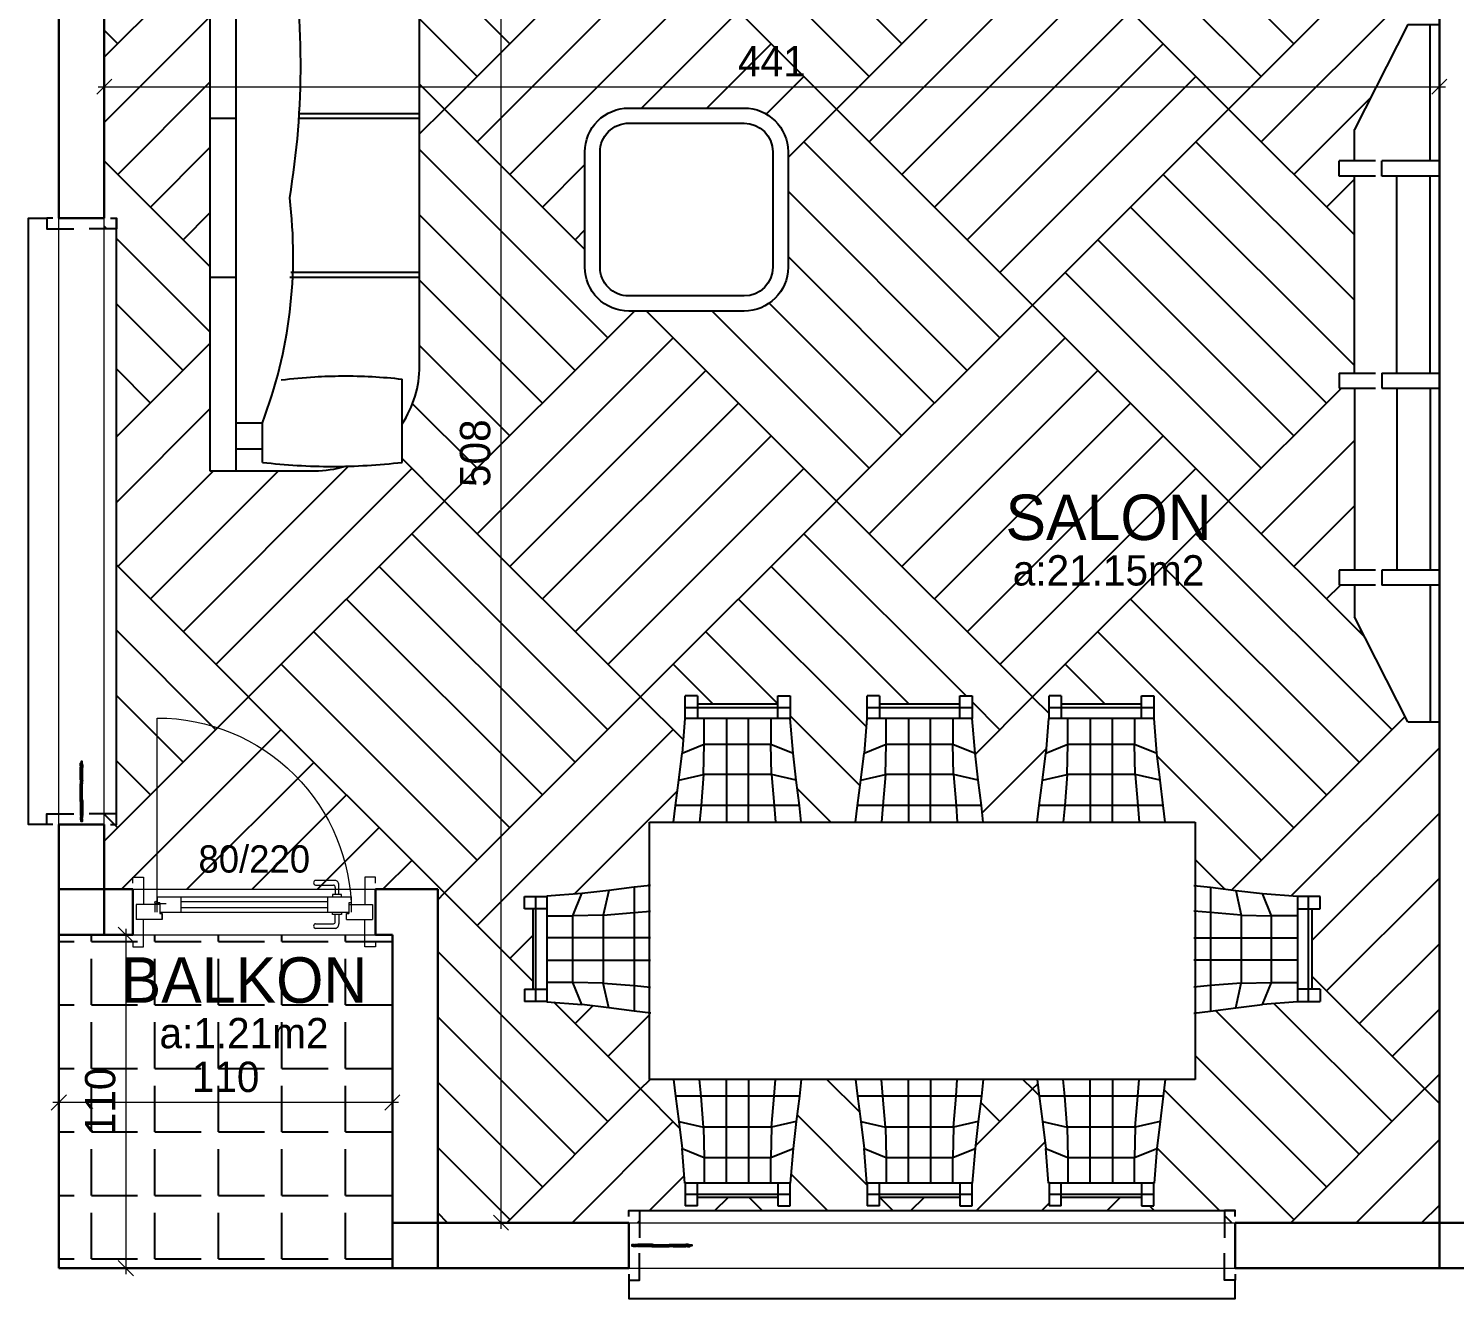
# Model space of a CAD drawing. Header units: centimetres. Extents: x 562865 to 1310255, y -148070 to 32737.
# Drawn here: x 616957.3 to 617427.7, y 17065.3 to 17484.3 of the extents above; entities that cross this region are included whole.
import ezdxf
from ezdxf.enums import TextEntityAlignment as Align

# ---------------------------------------------------------------- set-up
doc = ezdxf.new("R2010")
doc.units = ezdxf.units.CM
doc.header["$LTSCALE"] = 2.5
doc.layers.get('0').update_dxf_attribs({"color": 86})
for name, color, linetype in [('alan', 7, 'Continuous'), ('kapi-yazi', 7, 'Continuous'), ('mahal', 7, 'Continuous'), ('pencere', 7, 'Continuous'), ('tarama', 173, 'Continuous')]:
    doc.layers.add(name, color=color, linetype=linetype)
for name, color, linetype, lineweight in [('DUVAR', 4, 'Continuous', 30), ('duvar-kesim', 7, 'Continuous', 0), ('GÖRÜNÜŞLER', 96, 'Continuous', 25), ('iç ölçü', 106, 'Continuous', 18), ('kapi', 9, 'Continuous', 0)]:
    doc.layers.add(name, color=color, linetype=linetype, lineweight=lineweight)
doc.styles.add('PINAR', font='comic.ttf')
doc.dimstyles.new('TEMİZ ÖLÇÜ', dxfattribs={"dimtxt": 10, "dimasz": 5, "dimexe": 1.8, "dimexo": 0.625, "dimgap": 3, "dimtad": 1, "dimdec": 0, "dimrnd": 0.5, "dimzin": 1, "dimdsep": 46, "dimtxsty": 'PINAR', "dimblk": 'OBLIQUE', "dimcen": 0.9, "dimdle": 2, "dimclrd": 256, "dimclre": 256, "dimclrt": 7, "dimadec": 0, "dimazin": 0, "dimtfac": 1, "dimtdec": 0, "dimtofl": 0, "dimtmove": 2, "dimatfit": 2, "dimfxl": 10, "dimfxlon": 1, "dimlwd": -1, "dimlwe": -1, "dimarcsym": 0})

# ---------------------------------------------------------------- blocks, each defined once
blk = doc.blocks.new('_Oblique')
at = {"color": 0, "linetype": 'ByBlock', "lineweight": -2}
blk.add_line((-0.5, -0.5), (0.5, 0.5), dxfattribs=at)
blk = doc.blocks.new('*D1236')
at = {"layer": 'Defpoints', "color": 0}
for p in [(617125.82, 17598.01), (617113.18, 17090.3), (617125.82, 17090.3)]:
    blk.add_point(p, dxfattribs=at)
at = {"layer": 'iç ölçü'}
for p, q in [((617113.18, 17600.01), (617113.18, 17088.3)), ((617123.18, 17598.01), (617111.38, 17598.01)), ((617123.18, 17090.3), (617111.38, 17090.3))]:
    blk.add_line(p, q, dxfattribs=at)
at = {"layer": 'iç ölçü', "linetype": 'ByBlock', "xscale": 5, "yscale": 5, "zscale": 5}
for p, rotation in [((617113.18, 17598.01), 90), ((617113.18, 17090.3), 270)]:
    blk.add_blockref('_Oblique', p, dxfattribs=dict(at, rotation=rotation))
at = {"layer": 'iç ölçü', "color": 7, "insert": (617104.7, 17344.16), "char_height": 10, "attachment_point": 5, "rotation": 90, "style": 'PINAR'}
blk.add_mtext('508', dxfattribs=at)
blk = doc.blocks.new('*D1237')
at = {"layer": 'Defpoints', "color": 0}
for p in [(617422.67, 17547.84), (617422.67, 17465.07), (616982.34, 17446.57)]:
    blk.add_point(p, dxfattribs=at)
at = {"layer": 'iç ölçü'}
for p, q in [((617422.67, 17475.07), (617422.67, 17463.27)), ((616980.34, 17465.07), (617424.67, 17465.07)), ((616982.34, 17455.07), (616982.34, 17466.87))]:
    blk.add_line(p, q, dxfattribs=at)
at = {"layer": 'iç ölçü', "linetype": 'ByBlock', "xscale": 5, "yscale": 5, "zscale": 5, "rotation": 180}
blk.add_blockref('_Oblique', (616982.34, 17465.07), dxfattribs=at)
at = {"layer": 'iç ölçü', "linetype": 'ByBlock', "xscale": 5, "yscale": 5, "zscale": 5}
blk.add_blockref('_Oblique', (617422.67, 17465.07), dxfattribs=at)
at = {"layer": 'iç ölçü', "color": 7, "insert": (617202.5, 17473.44), "char_height": 10, "attachment_point": 5, "style": 'PINAR'}
blk.add_mtext('441', dxfattribs=at)
blk = doc.blocks.new('*D1245')
at = {"layer": 'Defpoints', "color": 0}
for p in [(616967.34, 17129.94), (616967.34, 17108.61), (617077.34, 17108.61)]:
    blk.add_point(p, dxfattribs=at)
at = {"layer": 'iç ölçü'}
for p, q in [((617079.34, 17129.94), (616965.34, 17129.94)), ((616967.34, 17119.94), (616967.34, 17131.74)), ((617077.34, 17119.94), (617077.34, 17131.74))]:
    blk.add_line(p, q, dxfattribs=at)
at = {"layer": 'iç ölçü', "linetype": 'ByBlock', "xscale": 5, "yscale": 5, "zscale": 5, "rotation": 180}
blk.add_blockref('_Oblique', (616967.34, 17129.94), dxfattribs=at)
at = {"layer": 'iç ölçü', "linetype": 'ByBlock', "xscale": 5, "yscale": 5, "zscale": 5}
blk.add_blockref('_Oblique', (617077.34, 17129.94), dxfattribs=at)
at = {"layer": 'iç ölçü', "color": 7, "insert": (617022.34, 17138.35), "char_height": 10, "attachment_point": 5, "style": 'PINAR'}
blk.add_mtext('110', dxfattribs=at)
blk = doc.blocks.new('*D1246')
at = {"layer": 'Defpoints', "color": 0}
for p in [(616991.38, 17185.3), (616989.44, 17075.3), (616991.38, 17075.3)]:
    blk.add_point(p, dxfattribs=at)
at = {"layer": 'iç ölçü'}
for p, q in [((616989.44, 17187.3), (616989.44, 17073.3)), ((616990.75, 17185.3), (616987.64, 17185.3)), ((616990.75, 17075.3), (616987.64, 17075.3))]:
    blk.add_line(p, q, dxfattribs=at)
at = {"layer": 'iç ölçü', "linetype": 'ByBlock', "xscale": 5, "yscale": 5, "zscale": 5}
for p, rotation in [((616989.44, 17185.3), 90), ((616989.44, 17075.3), 270)]:
    blk.add_blockref('_Oblique', p, dxfattribs=dict(at, rotation=rotation))
at = {"layer": 'iç ölçü', "color": 7, "insert": (616981.03, 17130.3), "char_height": 10, "attachment_point": 5, "rotation": 90, "style": 'PINAR'}
blk.add_mtext('110', dxfattribs=at)
blk = doc.blocks.new('Table-1')
at = {"color": 33}
for p, q in [((-76.91, 74.89), (-76.91, 82.32)), ((-72.9, 82.32), (-76.91, 82.32)), ((-72.9, 82.32), (-72.9, 74.89)), ((-46.34, 74.89), (-46.34, 82.32)), ((-46.34, 82.32), (-42.33, 82.32)), ((-42.33, 82.32), (-42.33, 74.89)), ((-16.89, 74.89), (-16.89, 82.32)), ((-12.88, 82.32), (-16.89, 82.32)), ((-12.88, 82.32), (-12.88, 74.89)), ((13.68, 74.89), (13.68, 82.32)), ((13.68, 82.32), (17.69, 82.32)), ((17.69, 82.32), (17.69, 74.89)), ((43.07, 74.89), (43.07, 82.32)), ((47.08, 82.32), (43.07, 82.32)), ((47.08, 82.32), (47.08, 74.89)), ((73.63, 74.89), (73.63, 82.32)), ((73.63, 82.32), (77.64, 82.32)), ((77.64, 82.32), (77.64, 74.89)), ((-76.91, 78.51), (-42.33, 78.51)), ((-46.34, 79.56), (-72.9, 79.56)), ((-16.89, 78.51), (17.69, 78.51)), ((13.68, 79.56), (-12.88, 79.56)), ((43.07, 78.51), (77.64, 78.51)), ((73.63, 79.56), (47.08, 79.56)), ((-42.26, 74.89), (-77.04, 74.89)), ((17.76, 74.89), (-17.02, 74.89)), ((77.71, 74.89), (42.93, 74.89)), ((-129.96, 16.12), (-122.53, 16.12)), ((-129.96, 12.11), (-129.96, 16.12)), ((-126.14, -18.46), (-126.14, 16.12)), ((-122.53, 16.19), (-122.53, -18.59)), ((125.04, 16.19), (125.04, -18.59)), ((132.47, 16.12), (125.04, 16.12)), ((128.66, -18.46), (128.66, 16.12)), ((132.47, 12.11), (132.47, 16.12)), ((-122.53, 12.11), (-129.96, 12.11)), ((-127.2, 12.11), (-127.2, -14.45)), ((125.04, 12.11), (132.47, 12.11)), ((129.71, 12.11), (129.71, -14.45)), ((-129.96, -14.45), (-122.53, -14.45)), ((-129.96, -14.45), (-129.96, -18.46)), ((-122.53, -18.46), (-129.96, -18.46)), ((132.47, -14.45), (125.04, -14.45)), ((125.04, -18.46), (132.47, -18.46)), ((132.47, -14.45), (132.47, -18.46)), ((-42.26, -78.48), (-77.04, -78.48)), ((-76.91, -78.48), (-76.91, -85.9)), ((-72.9, -85.9), (-72.9, -78.48)), ((-46.34, -78.48), (-46.34, -85.9)), ((-42.33, -85.9), (-42.33, -78.48)), ((17.76, -78.48), (-17.02, -78.48)), ((-16.89, -78.48), (-16.89, -85.9)), ((-12.88, -85.9), (-12.88, -78.48)), ((13.68, -78.48), (13.68, -85.9)), ((17.69, -85.9), (17.69, -78.48)), ((77.71, -78.48), (42.93, -78.48)), ((43.07, -78.48), (43.07, -85.9)), ((47.08, -85.9), (47.08, -78.48)), ((73.63, -78.48), (73.63, -85.9)), ((77.64, -85.9), (77.64, -78.48)), ((-76.91, -82.09), (-42.33, -82.09)), ((-46.34, -83.14), (-72.9, -83.14)), ((-16.89, -82.09), (17.69, -82.09)), ((13.68, -83.14), (-12.88, -83.14)), ((43.07, -82.09), (77.64, -82.09)), ((73.63, -83.14), (47.08, -83.14)), ((-72.9, -85.9), (-76.91, -85.9)), ((-46.34, -85.9), (-42.33, -85.9)), ((-12.88, -85.9), (-16.89, -85.9)), ((13.68, -85.9), (17.69, -85.9)), ((47.08, -85.9), (43.07, -85.9)), ((73.63, -85.9), (77.64, -85.9))]:
    blk.add_line(p, q, dxfattribs=at)
for p, q in [((-77.04, 74.89), (-77.96, 63.39)), ((-70.66, 66.35), (-70.66, 74.89)), ((-63.3, 74.89), (-63.3, 40.71)), ((-56, 40.71), (-56, 74.89)), ((-48.7, 74.89), (-48.7, 66.35)), ((-41.34, 63.39), (-42.26, 74.89)), ((-17.02, 74.89), (-17.94, 63.39)), ((-10.64, 66.35), (-10.64, 74.89)), ((-3.28, 74.89), (-3.28, 40.71)), ((4.02, 40.71), (4.02, 74.89)), ((11.31, 74.89), (11.31, 66.35)), ((18.68, 63.39), (17.76, 74.89)), ((42.93, 74.89), (42.01, 63.39)), ((49.31, 66.35), (49.31, 74.89)), ((56.67, 74.89), (56.67, 40.71)), ((63.97, 40.71), (63.97, 74.89)), ((71.27, 74.89), (71.27, 66.35)), ((78.63, 63.39), (77.71, 74.89)), ((-77.96, 63.39), (-70.66, 66.35)), ((-70.86, 56.35), (-70.66, 66.35)), ((-70.66, 66.35), (-48.7, 66.35)), ((-48.44, 56.35), (-48.7, 66.35)), ((-48.7, 66.35), (-41.34, 63.39)), ((-17.94, 63.39), (-10.64, 66.35)), ((-10.84, 56.35), (-10.64, 66.35)), ((-10.64, 66.35), (11.31, 66.35)), ((11.58, 56.35), (11.31, 66.35)), ((11.31, 66.35), (18.68, 63.39)), ((42.01, 63.39), (49.31, 66.35)), ((49.11, 56.35), (49.31, 66.35)), ((49.31, 66.35), (71.27, 66.35)), ((71.53, 56.35), (71.27, 66.35)), ((71.27, 66.35), (78.63, 63.39)), ((-79.01, 54.51), (-77.96, 63.39)), ((-40.29, 54.51), (-41.34, 63.39)), ((-18.99, 54.51), (-17.94, 63.39)), ((19.73, 54.51), (18.68, 63.39)), ((40.96, 54.51), (42.01, 63.39)), ((79.68, 54.51), (78.63, 63.39)), ((-80.13, 46.16), (-79.01, 54.51)), ((-79.01, 54.51), (-70.86, 56.35)), ((-70.86, 56.35), (-71.71, 46.16)), ((-48.44, 56.35), (-70.86, 56.35)), ((-48.44, 56.35), (-47.59, 46.16)), ((-40.29, 54.51), (-48.44, 56.35)), ((-39.24, 46.16), (-40.29, 54.51)), ((-20.11, 46.16), (-18.99, 54.51)), ((-18.99, 54.51), (-10.84, 56.35)), ((-10.84, 56.35), (-11.69, 46.16)), ((11.58, 56.35), (-10.84, 56.35)), ((19.73, 54.51), (11.58, 56.35)), ((11.58, 56.35), (12.43, 46.16)), ((20.78, 46.16), (19.73, 54.51)), ((39.85, 46.16), (40.96, 54.51)), ((40.96, 54.51), (49.11, 56.35)), ((49.11, 56.35), (48.26, 46.16)), ((71.53, 56.35), (49.11, 56.35)), ((79.68, 54.51), (71.53, 56.35)), ((71.53, 56.35), (72.39, 46.16)), ((80.73, 46.16), (79.68, 54.51)), ((-80.79, 40.64), (-80.13, 46.16)), ((-39.24, 46.16), (-80.13, 46.16)), ((-71.71, 46.16), (-72.24, 40.71)), ((-47.59, 46.16), (-47.19, 40.71)), ((-38.65, 40.71), (-39.24, 46.16)), ((-20.77, 40.64), (-20.11, 46.16)), ((20.78, 46.16), (-20.11, 46.16)), ((-11.69, 46.16), (-12.22, 40.71)), ((12.43, 46.16), (12.83, 40.71)), ((21.37, 40.71), (20.78, 46.16)), ((39.19, 40.64), (39.85, 46.16)), ((80.73, 46.16), (39.85, 46.16)), ((48.26, 46.16), (47.73, 40.71)), ((72.39, 46.16), (72.78, 40.71)), ((81.33, 40.71), (80.73, 46.16)), ((-88.74, 40.71), (91.25, 40.71)), ((-88.74, -44.29), (-88.74, 40.71)), ((91.25, 40.71), (91.25, -44.29)), ((-93.8, 19.21), (-102.15, 18.16)), ((-88.35, 19.8), (-93.8, 19.21)), ((-93.8, 19.21), (-93.8, -21.68)), ((90.86, 19.8), (96.31, 19.21)), ((96.31, 19.21), (96.31, -21.68)), ((96.31, 19.21), (104.66, 18.16)), ((-111.02, 17.11), (-122.53, 16.19)), ((-113.98, 9.74), (-111.02, 17.11)), ((-102.15, 18.16), (-111.02, 17.11)), ((-102.15, 18.16), (-103.99, 10.01)), ((104.66, 18.16), (113.54, 17.11)), ((104.66, 18.16), (106.5, 10.01)), ((116.5, 9.74), (113.54, 17.11)), ((113.54, 17.11), (125.04, 16.19)), ((-122.53, 9.74), (-113.98, 9.74)), ((-103.99, 10.01), (-113.98, 9.74)), ((-113.98, -12.21), (-113.98, 9.74)), ((-103.99, 10.01), (-93.8, 10.86)), ((-103.99, 10.01), (-103.99, -12.41)), ((-93.8, 10.86), (-88.35, 11.26)), ((96.31, 10.86), (90.86, 11.26)), ((106.5, 10.01), (96.31, 10.86)), ((106.5, 10.01), (106.5, -12.41)), ((106.5, 10.01), (116.5, 9.74)), ((116.5, -12.21), (116.5, 9.74)), ((125.04, 9.74), (116.5, 9.74)), ((-88.35, 2.45), (-122.53, 2.45)), ((90.86, 2.45), (125.04, 2.45)), ((-122.53, -4.85), (-88.35, -4.85)), ((125.04, -4.85), (90.86, -4.85)), ((-113.98, -12.21), (-122.53, -12.21)), ((-103.99, -12.41), (-113.98, -12.21)), ((-111.02, -19.51), (-113.98, -12.21)), ((-102.15, -20.56), (-103.99, -12.41)), ((-103.99, -12.41), (-93.8, -13.26)), ((-93.8, -13.26), (-88.35, -13.79)), ((96.31, -13.26), (90.86, -13.79)), ((106.5, -12.41), (96.31, -13.26)), ((104.66, -20.56), (106.5, -12.41)), ((106.5, -12.41), (116.5, -12.21)), ((113.54, -19.51), (116.5, -12.21)), ((116.5, -12.21), (125.04, -12.21)), ((-122.53, -18.59), (-111.02, -19.51)), ((125.04, -18.59), (113.54, -19.51)), ((-102.15, -20.56), (-111.02, -19.51)), ((-93.8, -21.68), (-102.15, -20.56)), ((-88.28, -22.34), (-93.8, -21.68)), ((90.79, -22.34), (96.31, -21.68)), ((96.31, -21.68), (104.66, -20.56)), ((104.66, -20.56), (113.54, -19.51)), ((91.25, -44.29), (-88.74, -44.29)), ((-80.79, -44.23), (-80.13, -49.75)), ((-71.71, -49.75), (-72.24, -44.29)), ((-63.3, -78.48), (-63.3, -44.29)), ((-56, -44.29), (-56, -78.48)), ((-47.59, -49.75), (-47.19, -44.29)), ((-38.65, -44.29), (-39.24, -49.75)), ((-20.77, -44.23), (-20.11, -49.75)), ((-11.69, -49.75), (-12.22, -44.29)), ((-3.28, -78.48), (-3.28, -44.29)), ((4.02, -44.29), (4.02, -78.48)), ((12.43, -49.75), (12.83, -44.29)), ((21.37, -44.29), (20.78, -49.75)), ((39.19, -44.23), (39.85, -49.75)), ((48.26, -49.75), (47.73, -44.29)), ((56.67, -78.48), (56.67, -44.29)), ((63.97, -44.29), (63.97, -78.48)), ((72.39, -49.75), (72.78, -44.29)), ((81.33, -44.29), (80.73, -49.75)), ((-39.24, -49.75), (-80.13, -49.75)), ((-80.13, -49.75), (-79.01, -58.1)), ((-70.86, -59.94), (-71.71, -49.75)), ((-48.44, -59.94), (-47.59, -49.75)), ((-39.24, -49.75), (-40.29, -58.1)), ((20.78, -49.75), (-20.11, -49.75)), ((-20.11, -49.75), (-18.99, -58.1)), ((-10.84, -59.94), (-11.69, -49.75)), ((11.58, -59.94), (12.43, -49.75)), ((20.78, -49.75), (19.73, -58.1)), ((80.73, -49.75), (39.85, -49.75)), ((39.85, -49.75), (40.96, -58.1)), ((49.11, -59.94), (48.26, -49.75)), ((71.53, -59.94), (72.39, -49.75)), ((80.73, -49.75), (79.68, -58.1)), ((-79.01, -58.1), (-77.96, -66.97)), ((-79.01, -58.1), (-70.86, -59.94)), ((-48.44, -59.94), (-70.86, -59.94)), ((-70.86, -59.94), (-70.66, -69.93)), ((-48.44, -59.94), (-48.7, -69.93)), ((-40.29, -58.1), (-48.44, -59.94)), ((-40.29, -58.1), (-41.34, -66.97)), ((-18.99, -58.1), (-10.84, -59.94)), ((-18.99, -58.1), (-17.94, -66.97)), ((-10.84, -59.94), (-10.64, -69.93)), ((11.58, -59.94), (-10.84, -59.94)), ((11.58, -59.94), (11.31, -69.93)), ((19.73, -58.1), (11.58, -59.94)), ((19.73, -58.1), (18.68, -66.97)), ((40.96, -58.1), (42.01, -66.97)), ((40.96, -58.1), (49.11, -59.94)), ((49.11, -59.94), (49.31, -69.93)), ((71.53, -59.94), (49.11, -59.94)), ((71.53, -59.94), (71.27, -69.93)), ((79.68, -58.1), (71.53, -59.94)), ((79.68, -58.1), (78.63, -66.97)), ((-77.04, -78.48), (-77.96, -66.97)), ((-77.96, -66.97), (-70.66, -69.93)), ((-70.66, -69.93), (-48.7, -69.93)), ((-70.66, -69.93), (-70.66, -78.48)), ((-48.7, -69.93), (-41.34, -66.97)), ((-48.7, -78.48), (-48.7, -69.93)), ((-41.34, -66.97), (-42.26, -78.48)), ((-17.94, -66.97), (-10.64, -69.93)), ((-17.02, -78.48), (-17.94, -66.97)), ((-10.64, -69.93), (11.31, -69.93)), ((-10.64, -69.93), (-10.64, -78.48)), ((11.31, -69.93), (18.68, -66.97)), ((11.31, -78.48), (11.31, -69.93)), ((18.68, -66.97), (17.76, -78.48)), ((42.01, -66.97), (49.31, -69.93)), ((42.93, -78.48), (42.01, -66.97)), ((49.31, -69.93), (71.27, -69.93)), ((49.31, -69.93), (49.31, -78.48)), ((71.27, -69.93), (78.63, -66.97)), ((71.27, -78.48), (71.27, -69.93)), ((78.63, -66.97), (77.71, -78.48))]:
    blk.add_line(p, q)
blk = doc.blocks.new('fm-door1')
at = {"linetype": 'Continuous'}
for p, q in [((90, 50), (910, 50)), ((90, 50), (90, 30)), ((190, 50), (190, 0)), ((810, 50), (810, 0)), ((910, 50), (910, 30)), ((0, 25), (0, -25)), ((100, 25), (0, 25)), ((79.7, 31.8), (79.7, -0.3)), ((84, 27.6), (127.8, 27.6)), ((100, 30), (90, 30)), ((100, 30), (100, -5)), ((100, 30), (100, -5)), ((100, 0), (900, 0)), ((910, 30), (900, 30)), ((900, 30), (900, -5)), ((900, 25), (1000, 25)), ((1000, 25), (1000, -25)), ((110, -25), (0, -25)), ((100, -5), (110, -5)), ((110, -5), (100, -5)), ((110, -5), (110, -25)), ((110, -25), (110, -5)), ((890, -25), (890, -5)), ((890, -5), (900, -5)), ((890, -25), (1000, -25))]:
    blk.add_line(p, q, dxfattribs=at)
at = {"color": 8, "linetype": 'Continuous'}
for p, q in [((190, 35), (810, 35)), ((190, 15), (810, 15))]:
    blk.add_line(p, q, dxfattribs=at)
at = {"linetype": 'Continuous'}
for points in [[(857.6, 58.1), (857.6, 88.9, 0.414214), (842.4, 104.1), (758.6, 104.1, 1), (758.6, 88.9), (834.8, 88.9, -0.414214), (842.4, 81.3), (842.4, 58.1)], [(857.6, -8.1), (857.6, -38.9, -0.414214), (842.4, -54.1), (758.6, -54.1, -1), (758.6, -38.9), (834.8, -38.9, 0.414214), (842.4, -31.3), (842.4, -8.1)]]:
    blk.add_lwpolyline(points, format="xyb", dxfattribs=at)
for points in [[(869, 50), (869, 58.1), (831, 58.1), (831, 50)], [(869, 0), (869, -8.1), (831, -8.1), (831, 0)]]:
    blk.add_lwpolyline(points, dxfattribs=at)
blk.add_circle((84, 31.8), 4.26, dxfattribs=at)
blk = doc.blocks.new('fm-win3')
at = {"color": 8, "linetype": 'Continuous'}
for p, q in [((16.9, 0.3), (16.9, -0.9)), ((56, 0.3), (16.9, 0.3)), ((17.9, 0.3), (17.9, -0.9)), ((55, 0.3), (55, -0.9)), ((56, 0.3), (56, -0.9)), ((65.6, 1.4), (65.6, 0.2)), ((65.6, 1.4), (114.3, 1.4)), ((65.6, 0.2), (114.3, 0.2)), ((66.6, 1.4), (66.6, 0.2)), ((67.4, 3), (112.5, 3)), ((113.3, 1.4), (113.3, 0.2)), ((114.3, 1.4), (114.3, 0.2)), ((123.9, 0.3), (123.9, -0.9)), ((123.9, 0.3), (163.2, 0.3)), ((124.9, 0.3), (124.9, -0.9)), ((162.2, 0.3), (162.2, -0.9)), ((163.2, 0.3), (163.2, -0.9)), ((56, -0.9), (16.9, -0.9)), ((54.5, -3.3), (18.4, -3.3)), ((67.5, -1.8), (112.3, -1.8)), ((123.9, -0.9), (163.2, -0.9)), ((125.4, -3.3), (161.6, -3.3))]:
    blk.add_line(p, q, dxfattribs=at)
at = {"linetype": 'Continuous'}
for points in [[(7, -1.8), (0, -1.8), (0, 1.8), (7, 1.8)], [(11, 0.7), (11.3, 0.7), (11.3, 1), (11, 1), (11, 2), (12.2, 2), (12.2, 2.7), (12.8, 2.7), (12.9, 2), (13.2, 2), (13, 3), (5.6, 3), (5.4, 2), (5.8, 2), (5.9, 2.7), (6.4, 2.7), (6.4, 2), (7.7, 2), (7.7, 1), (7.4, 1), (7.4, 0.7), (7.7, 0.7), (7.7, 0.2), (7.4, 0.2), (7.4, -0.1), (7.7, -0.1), (7.7, -1.7), (7.4, -1.7), (7.4, -2), (11.3, -2), (11.3, -1.7), (11, -1.7), (11, -0.1), (11.3, -0.1), (11.3, 0.2), (11, 0.2)], [(16.1, -1.4), (16.4, -1.4), (16.4, -1.2), (16.1, -1.2), (16.1, 0.9), (16.9, 0.9), (16.9, 1.6), (17.4, 1.6), (17.5, 0.9), (17.9, 0.9), (17.7, 1.9), (12.8, 1.9), (12.8, 1.6), (12.9, 1.6), (12.9, 0.8), (12.1, 0.8), (12.1, -0.2), (13.1, -0.2), (13.1, -1.8), (12.1, -1.8), (12.1, -2.3), (10.5, -2.3), (10.5, -3.5), (16.4, -3.5), (16.4, -3.2), (16.1, -3.2)], [(56.8, -1.2), (56.8, 0.9), (56, 0.9), (56, 1.6), (55.4, 1.6), (55.3, 0.9), (55, 0.9), (55.2, 1.9), (60.1, 1.9), (60.1, 1.6), (60, 1.6), (60, 0.8), (60.8, 0.8), (60.8, -0.2), (59.8, -0.2), (59.8, -1.8), (60.8, -1.8), (60.8, -2.3), (62.4, -2.3), (62.4, -3.5), (56.5, -3.5), (56.5, -3.2), (56.8, -3.2), (56.8, -1.4), (56.5, -1.4), (56.5, -1.2)], [(62.1, -1.7), (62.1, -0.1), (61.8, -0.1), (61.8, 0.2), (62.1, 0.2), (62.1, 0.7), (61.8, 0.7), (61.8, 1), (62.1, 1), (62.1, 2), (60.8, 2), (60.8, 2.7), (60.2, 2.7), (60.1, 2), (59.8, 2), (60, 3), (67.1, 3), (67.3, 2), (67, 2), (66.9, 2.7), (66.3, 2.7), (66.3, 2), (65.1, 2), (65.1, 1), (65.4, 1), (65.4, 0.7), (65.1, 0.7), (65.1, 0.2), (65.4, 0.2), (65.4, -0.1), (65.1, -0.1), (65.1, -1.7), (65.4, -1.7), (65.4, -2), (61.8, -2), (61.8, -1.7)], [(118, 2), (119.2, 2), (119.2, 2.7), (119.8, 2.7), (119.9, 2), (120.2, 2), (120, 3), (112.8, 3), (112.6, 2), (112.9, 2), (113, 2.7), (113.5, 2.7), (113.5, 2), (114.7, 2), (114.7, 1), (114.4, 1), (114.4, 0.7), (114.7, 0.7), (114.7, 0.2), (114.4, 0.2), (114.4, -0.1), (114.7, -0.1), (114.7, -1.7), (114.4, -1.7), (114.4, -2), (118.3, -2), (118.3, -1.7), (118, -1.7), (118, -0.1), (118.3, -0.1), (118.3, 0.2), (118, 0.2), (118, 0.7), (118.3, 0.7), (118.3, 1), (118, 1)], [(123.1, -1.2), (123.1, 0.9), (123.9, 0.9), (123.9, 1.6), (124.4, 1.6), (124.5, 0.9), (124.9, 0.9), (124.7, 1.9), (119.8, 1.9), (119.8, 1.6), (119.9, 1.6), (119.9, 0.8), (119.1, 0.8), (119.1, -0.2), (120.1, -0.2), (120.1, -1.8), (119.1, -1.8), (119.1, -2.3), (117.5, -2.3), (117.5, -3.5), (123.4, -3.5), (123.4, -3.2), (123.1, -3.2), (123.1, -1.4), (123.4, -1.4), (123.4, -1.2)], [(164, -1.4), (163.7, -1.4), (163.7, -1.2), (164, -1.2), (164, 0.9), (163.1, 0.9), (163.1, 1.6), (162.6, 1.6), (162.5, 0.9), (162.2, 0.9), (162.4, 1.9), (167.3, 1.9), (167.3, 1.6), (167.2, 1.6), (167.2, 0.8), (168, 0.8), (168, -0.2), (167, -0.2), (167, -1.8), (168, -1.8), (168, -2.3), (169.5, -2.3), (169.5, -3.5), (163.7, -3.5), (163.7, -3.2), (164, -3.2)], [(169, 0.7), (168.7, 0.7), (168.7, 1), (169, 1), (169, 2), (167.8, 2), (167.8, 2.7), (167.2, 2.7), (167.1, 2), (166.8, 2), (167, 3), (174.4, 3), (174.6, 2), (174.2, 2), (174.1, 2.7), (173.6, 2.7), (173.6, 2), (172.3, 2), (172.3, 1), (172.6, 1), (172.6, 0.7), (172.3, 0.7), (172.3, 0.2), (172.6, 0.2), (172.6, -0.1), (172.3, -0.1), (172.3, -1.7), (172.6, -1.7), (172.6, -2), (168.7, -2), (168.7, -1.7), (169, -1.7), (169, -0.1), (168.7, -0.1), (168.7, 0.2), (169, 0.2)], [(173, -1.8), (180, -1.8), (180, 1.8), (173, 1.8)]]:
    blk.add_lwpolyline(points, close=True, dxfattribs=at)
at = {"color": 8, "linetype": 'Continuous'}
for points in [[(56.4, 1.9), (54.6, 3.7), (18.2, 3.7), (16.4, 1.9)], [(123.4, 1.9), (125.2, 3.7), (161.8, 3.7), (163.6, 1.9)]]:
    blk.add_lwpolyline(points, dxfattribs=at)
for points in [[(16.2, -2.4), (16.5, -2.4), (16.5, -3.3), (18.2, -3.3), (18.2, -1.6), (17.9, -1.6), (17.9, -2.1), (17.4, -2.1), (17.4, -1.6), (17.1, -1.6), (17.1, -2.1), (16.3, -2.1), (16.3, -1.6), (16.2, -1.6)], [(56.7, -2.4), (56.4, -2.4), (56.4, -3.3), (54.7, -3.3), (54.7, -1.6), (55, -1.6), (55, -2.1), (55.5, -2.1), (55.5, -1.6), (55.8, -1.6), (55.8, -2.1), (56.6, -2.1), (56.6, -1.6), (56.7, -1.6)], [(65.5, -1.4), (65.5, -1.8), (67.2, -1.8), (67.2, -0.4), (66.9, -0.4), (66.9, -0.9), (66.4, -0.9), (66.4, -0.4), (66.1, -0.4), (66.1, -1.1), (65.3, -1.1), (65.3, -0.4), (65.2, -0.4), (65.2, -1.4)], [(114.3, -1.4), (114.3, -1.8), (112.6, -1.8), (112.6, -0.4), (112.9, -0.4), (112.9, -0.9), (113.4, -0.9), (113.4, -0.4), (113.7, -0.4), (113.7, -1.1), (114.5, -1.1), (114.5, -0.4), (114.6, -0.4), (114.6, -1.4)], [(123.2, -2.4), (123.5, -2.4), (123.5, -3.3), (125.2, -3.3), (125.2, -1.6), (124.9, -1.6), (124.9, -2.1), (124.4, -2.1), (124.4, -1.6), (124.1, -1.6), (124.1, -2.1), (123.3, -2.1), (123.3, -1.6), (123.2, -1.6)], [(163.9, -2.4), (163.6, -2.4), (163.6, -3.3), (161.9, -3.3), (161.9, -1.6), (162.2, -1.6), (162.2, -2.1), (162.7, -2.1), (162.7, -1.6), (163, -1.6), (163, -2.1), (163.8, -2.1), (163.8, -1.6), (163.9, -1.6)]]:
    blk.add_lwpolyline(points, close=True, dxfattribs=at)
blk = doc.blocks.new('A$C066E2ABA')
at = {"color": 33}
for p, q in [((61.56, 250.01), (61.56, 239.99)), ((233.92, 239.99), (233.92, 232.7)), ((242.56, 239.99), (242.56, 232.7)), ((17.12, 230.17), (25.6, 220.34)), ((246.99, 186.62), (219.52, 186.62)), ((8.64, 116.25), (0, 116.25)), ((8.64, 63.81), (0, 63.81)), ((63.36, 2.79), (63.36, 30.25)), ((8.64, 15.85), (17.28, 15.85)), ((8.64, 7.21), (17.28, 7.21))]:
    blk.add_line(p, q, dxfattribs=at)
for p, q in [((123.12, 180.89), (123.12, 221.61)), ((124.68, 180.79), (124.68, 221.39)), ((185.88, 180.79), (185.88, 223.14)), ((187.33, 180.89), (187.33, 223.02)), ((246.99, 186.62), (246.99, 180.89)), ((25.95, 179.56), (69.12, 179.56)), ((26.21, 180.88), (69.12, 180.88)), ((246.99, 180.89), (69.12, 180.89)), ((69.12, 34.56), (69.12, 180.88)), ((69.12, 117.81), (29.45, 117.81)), ((69.22, 116.25), (29.35, 116.25)), ((69.22, 63.81), (26.29, 63.81)), ((69.12, 65.37), (26.72, 65.37)), ((0, 0), (34.56, 0))]:
    blk.add_line(p, q)
for points in [[(0, 250.01), (8.64, 239.99), (8.64, 179.56), (0, 179.56)], [(123.12, 250.01), (0, 250.01), (8.64, 239.99), (123.12, 239.99)], [(185.88, 250.01), (123.12, 250.01), (123.12, 239.99), (185.88, 239.99)], [(248.32, 250.01), (185.88, 250.01), (185.88, 239.99), (248.32, 239.99)], [(0, 0), (8.64, 0), (8.64, 179.56), (0, 179.56)]]:
    blk.add_lwpolyline(points, close=True, dxfattribs=at)
for points in [[(246.99, 232.7), (233.92, 232.7)], [(17.28, 2.79), (17.28, 15.85)]]:
    blk.add_lwpolyline(points, dxfattribs=at)
for points in [[(246.99, 232.7, -0.014488), (247.99, 221.2, -0.014488), (248.32, 209.66, -0.014488), (247.99, 198.12, -0.014488), (246.99, 186.62)], [(219.81, 226.79, 0.016737), (218.76, 215.42, 0.013189), (218.48, 206.42, 0.014538), (218.71, 196.5, 0.014538), (219.52, 186.62)], [(23.5, 30, -0.016277), (34.56, 31.01, -0.013189), (43.56, 31.3, -0.014538), (53.47, 31.06, -0.014538), (63.36, 30.25)], [(17.28, 2.79, 0.014488), (28.78, 1.78, 0.014488), (40.32, 1.45, 0.014488), (51.86, 1.78, 0.014488), (63.36, 2.79)]]:
    blk.add_lwpolyline(points, format="xyb", dxfattribs=at)
for centre, radius, start, end in [((193.83, 308.71), 85.93, 264.694, 297.8106), ((87.91, 396.43), 178.32, 261.6181, 281.3864), ((149.94, 409.56), 189.85, 261.8786, 280.9134), ((-49.14, 199.32), 77.64, 345.2597, 15.7087), ((44.7, 323.09), 104.51, 259.4708, 279.4824), ((-235.09, 133.8), 265.02, 350.4947, 9.9438), ((-127.38, 71.06), 154.84, 339.1104, 7.0365)]:
    blk.add_arc(centre, radius, start, end, dxfattribs=at)
for centre, radius, start, end in [((69.12, 180.88), 0.0036, 90, 180), ((34.56, 34.56), 34.56, 326.4427, 0), ((34.56, 34.56), 34.56, 270, 286.9198)]:
    blk.add_arc(centre, radius, start, end)
blk = doc.blocks.new('A$C632D768A')
at = {"color": 33}
for p, q in [((22.62, 230), (5, 195.38)), ((22.62, 230), (33, 230)), ((30, 185), (30, 230)), ((33, 180), (33, 230)), ((5, 185), (5, 195.38)), ((33, 50), (33, 185)), ((5, 115), (5, 180)), ((30, 115), (30, 180)), ((33, 115), (33, 110)), ((5, 110), (5, 50)), ((30, 110), (30, 50)), ((33, 50), (33, 0)), ((5, 45), (5, 34.62)), ((30, 45), (30, 0)), ((22.62, 0), (5, 34.62)), ((22.62, 0), (33, 0))]:
    blk.add_line(p, q, dxfattribs=at)
for p, q in [((12, 185), (0, 185)), ((0, 180), (0, 185)), ((33, 185), (14, 185)), ((14, 180), (14, 185)), ((12, 180), (0, 180)), ((33, 180), (14, 180)), ((19, 115), (19, 180)), ((0, 115), (12, 115)), ((0, 115), (0, 110)), ((14, 115), (33, 115)), ((14, 115), (14, 110)), ((0, 110), (12, 110)), ((14, 110), (33, 110)), ((19, 110), (19, 50)), ((0, 50), (0, 45)), ((12, 50), (0, 50)), ((14, 50), (14, 45)), ((33, 50), (14, 50)), ((12, 45), (0, 45)), ((33, 45), (14, 45))]:
    blk.add_line(p, q)

msp = doc.modelspace()

# ---------------------------------------------------------------- hatches: boundary and pattern name
at = {"layer": 'tarama'}
h = msp.add_hatch(dxfattribs=at)
h.set_pattern_fill('AR-PARQ1,_O', color=1, scale=0.3, angle=45)
h.set_pattern_definition([(135, (0, 0), (-129.315688, 1e-14), [91.44, -91.44]), (135, (10.78, 10.78), (-129.315688, 1e-14), [91.44, -91.44]), (135, (21.55, 21.55), (-129.315688, 1e-14), [91.44, -91.44]), (135, (32.33, 32.33), (-129.315688, 1e-14), [91.44, -91.44]), (135, (43.105, 43.105), (-129.315688, 1e-14), [91.44, -91.44]), (135, (53.88, 53.88), (-129.315688, 1e-14), [91.44, -91.44]), (135, (64.66, 64.66), (-129.315688, 1e-14), [91.44, -91.44]), (45, (-64.66, 64.66), (129.315688, -1e-14), [91.44, -91.44]), (45, (-75.43, 75.43), (129.315688, -1e-14), [91.44, -91.44]), (45, (-86.21, 86.21), (129.315688, -1e-14), [91.44, -91.44]), (45, (-96.99, 96.99), (129.315688, -1e-14), [91.44, -91.44]), (45, (-107.76, 107.76), (129.315688, -1e-14), [91.44, -91.44]), (45, (-118.54, 118.54), (129.315688, -1e-14), [91.44, -91.44]), (45, (-129.32, 129.32), (129.315688, -1e-14), [91.44, -91.44])])
h.paths.add_polyline_path([(617394.67, 17435.58), (617389.67, 17435.58), (617389.67, 17440.58), (617394.67, 17440.58), (617394.67, 17450.97), (617412.28, 17485.58), (617422.67, 17485.58), (617422.67, 17505.35), (617422.67, 17595.35), (617422.67, 17598.01), (616982.34, 17598.01), (616982.34, 17421.69), (616982.34, 17418.19), (616986.34, 17418.19), (616986.34, 17225.19), (616982.34, 17225.19), (616982.34, 17221.69), (616982.34, 17200.3), (616991.8, 17200.3), (617071.8, 17200.3), (617092.34, 17200.3), (617092.34, 17090.3), (617155.31, 17090.3), (617158.81, 17090.3), (617158.81, 17094.3), (617351.81, 17094.3), (617351.81, 17090.3), (617355.31, 17090.3), (617422.67, 17090.3), (617422.67, 17255.58), (617412.28, 17255.58), (617394.67, 17290.2), (617394.67, 17300.58), (617389.67, 17300.58), (617389.67, 17305.58), (617394.67, 17305.58), (617394.67, 17365.58), (617389.67, 17365.58), (617389.67, 17370.58), (617394.67, 17370.58)])
h.paths.add_polyline_path([(617193.35, 17391.03), (617155.35, 17391.03, -0.414214), (617140.85, 17405.53), (617140.85, 17443.53, -0.414214), (617155.35, 17458.03), (617193.35, 17458.03, -0.415274), (617207.85, 17443.48), (617207.85, 17405.59, -0.415274)], flags=16)
h.paths.add_polyline_path([(617268.56, 17264.1), (617268.56, 17256.67), (617268.62, 17256.67), (617269.54, 17245.16), (617270.59, 17236.29), (617271.65, 17227.94), (617272.24, 17222.48), (617290.06, 17222.48), (617290.71, 17227.94), (617291.83, 17236.29), (617292.88, 17245.16), (617293.8, 17256.67), (617293.93, 17256.67), (617293.93, 17264.1), (617297.94, 17264.1), (617297.94, 17261.33), (617324.5, 17261.33), (617324.5, 17264.1), (617328.51, 17264.1), (617328.51, 17256.67), (617328.58, 17256.67), (617329.5, 17245.16), (617330.55, 17236.29), (617331.6, 17227.94), (617332.19, 17222.48), (617342.12, 17222.48), (617342.12, 17201.54), (617347.18, 17200.99), (617355.53, 17199.93), (617364.4, 17198.88), (617375.91, 17197.96), (617375.91, 17197.9), (617383.34, 17197.9), (617383.34, 17193.89), (617380.57, 17193.89), (617380.57, 17167.33), (617383.34, 17167.33), (617383.34, 17163.32), (617375.91, 17163.32), (617375.91, 17163.19), (617364.4, 17162.27), (617355.53, 17161.21), (617347.18, 17160.1), (617342.12, 17159.49), (617342.12, 17137.48), (617332.19, 17137.48), (617331.6, 17132.03), (617330.55, 17123.68), (617329.5, 17114.8), (617328.58, 17103.3), (617328.51, 17103.3), (617328.51, 17095.87), (617324.5, 17095.87), (617324.5, 17098.63), (617297.94, 17098.63), (617297.94, 17095.87), (617293.93, 17095.87), (617293.93, 17103.3), (617293.8, 17103.3), (617292.88, 17114.8), (617291.83, 17123.68), (617290.71, 17132.03), (617290.06, 17137.48), (617272.24, 17137.48), (617271.65, 17132.03), (617270.59, 17123.68), (617269.54, 17114.8), (617268.62, 17103.3), (617268.56, 17103.3), (617268.56, 17095.87), (617264.55, 17095.87), (617264.55, 17098.63), (617237.99, 17098.63), (617237.99, 17095.87), (617233.98, 17095.87), (617233.98, 17103.3), (617233.85, 17103.3), (617232.93, 17114.8), (617231.87, 17123.68), (617230.76, 17132.03), (617230.11, 17137.48), (617212.22, 17137.48), (617211.63, 17132.03), (617210.57, 17123.68), (617209.52, 17114.8), (617208.6, 17103.3), (617208.54, 17103.3), (617208.54, 17095.87), (617204.53, 17095.87), (617204.53, 17098.63), (617177.97, 17098.63), (617177.97, 17095.87), (617173.96, 17095.87), (617173.96, 17103.3), (617173.83, 17103.3), (617172.91, 17114.8), (617171.85, 17123.68), (617170.74, 17132.03), (617170.09, 17137.48), (617162.13, 17137.48), (617162.13, 17159.49), (617157.06, 17160.1), (617148.71, 17161.21), (617139.84, 17162.27), (617128.34, 17163.19), (617128.34, 17163.32), (617120.91, 17163.32), (617120.91, 17167.33), (617123.67, 17167.33), (617123.67, 17193.89), (617120.91, 17193.89), (617120.91, 17197.9), (617128.34, 17197.9), (617128.34, 17197.96), (617139.84, 17198.88), (617148.71, 17199.93), (617157.06, 17200.99), (617162.13, 17201.54), (617162.13, 17222.48), (617170.09, 17222.48), (617170.74, 17227.94), (617171.85, 17236.29), (617172.91, 17245.16), (617173.83, 17256.67), (617173.96, 17256.67), (617173.96, 17264.1), (617177.97, 17264.1), (617177.97, 17261.33), (617204.53, 17261.33), (617204.53, 17264.1), (617208.54, 17264.1), (617208.54, 17256.67), (617208.6, 17256.67), (617209.52, 17245.16), (617210.57, 17236.29), (617211.63, 17227.94), (617212.22, 17222.48), (617230.11, 17222.48), (617230.76, 17227.94), (617231.87, 17236.29), (617232.93, 17245.16), (617233.85, 17256.67), (617233.98, 17256.67), (617233.98, 17264.1), (617237.99, 17264.1), (617237.99, 17261.33), (617264.55, 17261.33), (617264.55, 17264.1)], flags=16)
h.paths.add_polyline_path([(617264.18, 17519.23), (617086.32, 17519.23, 2.414214), (617086.32, 17519.23), (617086.31, 17519.23), (617086.31, 17372.91, -0.147477), (617080.55, 17353.8), (617080.55, 17341.13, -0.014488), (617069.05, 17340.13, -0.009094), (617061.81, 17339.84, -0.073961), (617051.75, 17338.35), (617017.19, 17338.35), (617017.19, 17517.91), (617017.19, 17588.35), (617140.31, 17588.35), (617203.08, 17588.35), (617265.51, 17588.35), (617265.51, 17578.34), (617259.75, 17578.34), (617259.75, 17571.04), (617264.18, 17571.04, -0.014488), (617265.18, 17559.54, -0.014488), (617265.51, 17548, -0.014488), (617265.18, 17536.47, -0.014488), (617264.18, 17524.96)], flags=16)
h.paths.add_polyline_path([(617006.97, 17202.63), (617056.64, 17202.63), (617056.64, 17218.34), (617006.97, 17218.34)], flags=24)
h.paths.add_polyline_path([(617420.37, 17525.5), (617420.37, 17575.19), (617404.62, 17575.19), (617404.62, 17525.5)], flags=24)
h.paths.add_polyline_path([(617279.08, 17296.83), (617348.07, 17296.83), (617348.07, 17313.91), (617279.08, 17313.91)], flags=24)
h.paths.add_polyline_path([(617272.29, 17310.4), (617354.85, 17310.4), (617354.85, 17335.42), (617272.29, 17335.42)], flags=24)
h.paths.add_polyline_path([(617193.35, 17396.03), (617155.35, 17396.03, -0.414214), (617145.85, 17405.53), (617145.85, 17443.53, -0.414214), (617155.35, 17453.03), (617193.35, 17453.03, -0.415524), (617202.85, 17443.49), (617202.85, 17405.58, -0.415524)], flags=0)
h.paths.add_polyline_path([(617262.18, 17248.12), (617262.44, 17238.13), (617263.3, 17227.94), (617239.17, 17227.94), (617240.03, 17238.13), (617240.22, 17248.12)], flags=0)
h.paths.add_polyline_path([(617300.18, 17248.12), (617322.13, 17248.12), (617322.4, 17238.13), (617323.25, 17227.94), (617299.12, 17227.94), (617299.98, 17238.13)], flags=0)
h.paths.add_polyline_path([(617202.16, 17248.12), (617202.42, 17238.13), (617203.28, 17227.94), (617179.15, 17227.94), (617180.01, 17238.13), (617180.2, 17248.12)], flags=0)
h.paths.add_polyline_path([(617347.18, 17192.64), (617357.37, 17191.78), (617367.36, 17191.52), (617367.36, 17169.56), (617357.37, 17169.37), (617347.18, 17168.51)], flags=0)
h.paths.add_polyline_path([(617157.06, 17168.51), (617146.87, 17169.37), (617136.88, 17169.56), (617136.88, 17191.52), (617146.87, 17191.78), (617157.06, 17192.64)], flags=0)
h.paths.add_polyline_path([(617263.3, 17132.03), (617262.44, 17121.84), (617262.18, 17111.85), (617240.22, 17111.85), (617240.03, 17121.84), (617239.17, 17132.03)], flags=0)
h.paths.add_polyline_path([(617299.12, 17132.03), (617323.25, 17132.03), (617322.4, 17121.84), (617322.13, 17111.85), (617300.18, 17111.85), (617299.98, 17121.84)], flags=0)
h.paths.add_polyline_path([(617203.28, 17132.03), (617202.42, 17121.84), (617202.16, 17111.85), (617180.2, 17111.85), (617180.01, 17121.84), (617179.15, 17132.03)], flags=0)
h.paths.add_polyline_path([(617094.23, 17329.81), (617094.23, 17358.5), (617115.18, 17358.5), (617115.18, 17329.81)], flags=24)
h.paths.add_polyline_path([(617189, 17483.8), (617216.01, 17483.8), (617216.01, 17463.07), (617189, 17463.07)], flags=24)
h = msp.add_hatch(dxfattribs=at)
h.set_pattern_fill('ANGLE,_O', color=256, scale=3)
h.set_pattern_definition([(0, (0, 0), (0, 20.955), [15.24, -5.715]), (90, (0, 0), (-20.955, 1e-15), [15.24, -5.715])])
h.paths.add_polyline_path([(617077.34, 17185.3), (617071.8, 17185.3), (616991.8, 17185.3), (616967.34, 17185.3), (616967.34, 17075.3), (617077.34, 17075.3)])
h.paths.add_polyline_path([(616998.15, 17144.16), (617058.68, 17144.16), (617058.68, 17161.24), (616998.15, 17161.24)], flags=24)
h.paths.add_polyline_path([(616981.34, 17157.47), (617075.48, 17157.47), (617075.48, 17183.06), (616981.34, 17183.06)], flags=24)
h.paths.add_polyline_path([(617010.15, 17148.76), (617034.54, 17148.76), (617034.54, 17127.94), (617010.15, 17127.94)], flags=24)
h.paths.add_polyline_path([(616970.63, 17118.11), (616970.63, 17142.49), (616991.44, 17142.49), (616991.44, 17118.11)], flags=24)

# ---------------------------------------------------------------- linework, layer by layer
at = {"color": 33}
for points in [[(617140.85, 17443.53, -0.414214), (617155.35, 17458.03), (617193.35, 17458.03, -0.413154), (617207.85, 17443.59), (617207.85, 17405.48, -0.413154), (617193.35, 17391.03), (617155.35, 17391.03, -0.414214), (617140.85, 17405.53)], [(617145.85, 17443.53, -0.414214), (617155.35, 17453.03), (617193.35, 17453.03, -0.412904), (617202.85, 17443.58), (617202.85, 17405.49, -0.412904), (617193.35, 17396.03), (617155.35, 17396.03, -0.414214), (617145.85, 17405.53)]]:
    msp.add_lwpolyline(points, format="xyb", close=True, dxfattribs=at)
at = {"layer": 'DUVAR'}
for p, q in [((616967.34, 17631.06), (616967.34, 17421.69)), ((616982.34, 17631.06), (616982.34, 17421.69)), ((617422.67, 17505.35), (617422.67, 17075.3)), ((616982.34, 17421.69), (616967.34, 17421.69)), ((616967.34, 17221.69), (616967.34, 17075.3)), ((616982.34, 17221.69), (616967.34, 17221.69)), ((616982.34, 17221.69), (616982.34, 17185.3)), ((616991.8, 17200.3), (616967.34, 17200.3)), ((616991.8, 17185.3), (616991.8, 17200.3)), ((617092.34, 17200.3), (617071.8, 17200.3)), ((617071.8, 17185.3), (617071.8, 17200.3)), ((617092.34, 17200.3), (617092.34, 17075.3)), ((616991.8, 17185.3), (616967.34, 17185.3)), ((617077.34, 17185.3), (617071.8, 17185.3)), ((617077.34, 17185.3), (617077.34, 17075.3)), ((617077.34, 17090.3), (617155.31, 17090.3)), ((617155.31, 17090.3), (617155.31, 17075.3)), ((617355.31, 17090.3), (617446.86, 17090.3)), ((617355.31, 17090.3), (617355.31, 17075.3)), ((616967.34, 17075.3), (617155.31, 17075.3)), ((617355.31, 17075.3), (617446.86, 17075.3))]:
    msp.add_line(p, q, dxfattribs=at)
at = {"layer": 'duvar-kesim'}
for p, q in [((616967.34, 17221.69), (616967.34, 17421.69)), ((616982.34, 17221.69), (616982.34, 17421.69)), ((616991.8, 17200.3), (617071.8, 17200.3)), ((616991.8, 17185.3), (617071.8, 17185.3)), ((617155.31, 17090.3), (617355.31, 17090.3)), ((617155.31, 17075.3), (617355.31, 17075.3))]:
    msp.add_line(p, q, dxfattribs=at)
at = {"layer": 'kapi'}
msp.add_lwpolyline([(616999.8, 17192.8), (616999.8, 17256.8, -0.414214), (617063.8, 17192.8, -0.414214)], format="xyb", dxfattribs=at)
for points in [[(616991.8, 17202.3), (616991.8, 17204.3), (616995.3, 17204.3), (616995.3, 17195.3)], [(617071.8, 17202.3), (617071.8, 17204.3), (617068.3, 17204.3), (617068.3, 17195.3)], [(616991.8, 17183.3), (616991.8, 17181.3), (616995.3, 17181.3), (616995.3, 17190.3)], [(617071.8, 17183.3), (617071.8, 17181.3), (617068.3, 17181.3), (617068.3, 17190.3)]]:
    msp.add_lwpolyline(points, dxfattribs=at)
at = {"layer": 'pencere'}
for points in [[(616963.34, 17221.69), (616957.34, 17221.69), (616957.34, 17421.69), (616963.34, 17421.69)], [(616965.34, 17421.69), (616963.34, 17421.69), (616963.34, 17418.19), (616972.34, 17418.19)], [(616984.34, 17421.69), (616986.34, 17421.69), (616986.34, 17418.19), (616977.34, 17418.19)], [(616986.34, 17221.69), (616986.34, 17421.69)], [(616965.34, 17221.69), (616963.34, 17221.69), (616963.34, 17225.19), (616972.34, 17225.19)], [(616984.34, 17221.69), (616986.34, 17221.69), (616986.34, 17225.19), (616977.34, 17225.19)], [(617155.31, 17092.3), (617155.31, 17094.3), (617158.81, 17094.3), (617158.81, 17085.3)], [(617155.31, 17094.3), (617355.31, 17094.3)], [(617355.31, 17092.3), (617355.31, 17094.3), (617351.81, 17094.3), (617351.81, 17085.3)], [(617155.31, 17073.3), (617155.31, 17071.3), (617158.81, 17071.3), (617158.81, 17080.3)], [(617355.31, 17073.3), (617355.31, 17071.3), (617351.81, 17071.3), (617351.81, 17080.3)], [(617155.31, 17071.3), (617155.31, 17065.3), (617355.31, 17065.3), (617355.31, 17071.3)]]:
    msp.add_lwpolyline(points, dxfattribs=at)

# ---------------------------------------------------------------- block references
at = {"layer": 'GÖRÜNÜŞLER'}
for name, p in [('A$C066E2ABA', (617017.19, 17338.35)), ('A$C632D768A', (617389.67, 17255.58)), ('Table-1', (617250.86, 17181.78))]:
    msp.add_blockref(name, p, dxfattribs=at)
at = {"layer": 'kapi', "xscale": 0.07799999999997453, "yscale": 0.1, "zscale": 0.07800000000000001}
msp.add_blockref('fm-door1', (616992.8, 17192.8), dxfattribs=at)
at = {"layer": 'pencere', "xscale": 0.1100000000000001, "yscale": 0.1, "zscale": 0.1100000000000001, "rotation": 90}
msp.add_blockref('fm-win3', (616974.84, 17222.69), dxfattribs=at)
at = {"layer": 'pencere', "xscale": 0.1100000000001273, "yscale": -0.1, "zscale": 0.1100000000000001}
msp.add_blockref('fm-win3', (617156.31, 17082.8), dxfattribs=at)

# ---------------------------------------------------------------- texts
at = {"layer": 'alan', "style": 'PINAR'}
for s, p in [('a:21.15m2', (617313.57, 17300.51)), ('a:1.21m2', (617028.41, 17147.85))]:
    msp.add_text(s, height=10, dxfattribs=at).set_placement(p, align=Align.CENTER)
at = {"layer": 'kapi-yazi', "style": 'PINAR'}
msp.add_text('80/220', height=9, dxfattribs=at).set_placement((617031.8, 17210.3), align=Align.MIDDLE_CENTER)
at = {"layer": 'mahal', "style": 'PINAR'}
for s, p in [('SALON', (617313.57, 17315.51)), ('BALKON', (617028.41, 17162.85))]:
    msp.add_text(s, height=15, dxfattribs=at).set_placement(p, align=Align.CENTER)

# ---------------------------------------------------------------- dimensions: what is measured, and where the dimension line sits
at = {"layer": 'iç ölçü'}
for base, p1, p2, picture, middle in [((617113.18, 17090.3), (617125.82, 17598.01), (617125.82, 17090.3), '*D1236', (617104.7, 17344.16)), ((616989.44, 17075.3), (616991.38, 17185.3), (616991.38, 17075.3), '*D1246', (616981.03, 17130.3))]:
    dim = msp.add_linear_dim(base=base, p1=p1, p2=p2, angle=90, dimstyle='TEMİZ ÖLÇÜ', override={"dimarcsym": 1}, dxfattribs=at)
    dim.commit()
    dim.dimension.update_dxf_attribs({"geometry": picture, "text_midpoint": middle})
for base, p1, p2, picture, middle in [((617422.67, 17465.07), (616982.34, 17446.57), (617422.67, 17547.84), '*D1237', (617202.5, 17473.44)), ((616967.34, 17129.94), (617077.34, 17108.61), (616967.34, 17108.61), '*D1245', (617022.34, 17138.35))]:
    dim = msp.add_linear_dim(base=base, p1=p1, p2=p2, dimstyle='TEMİZ ÖLÇÜ', override={"dimarcsym": 1}, dxfattribs=at)
    dim.commit()
    dim.dimension.update_dxf_attribs({"geometry": picture, "text_midpoint": middle})

doc.saveas('drawing.dxf')
